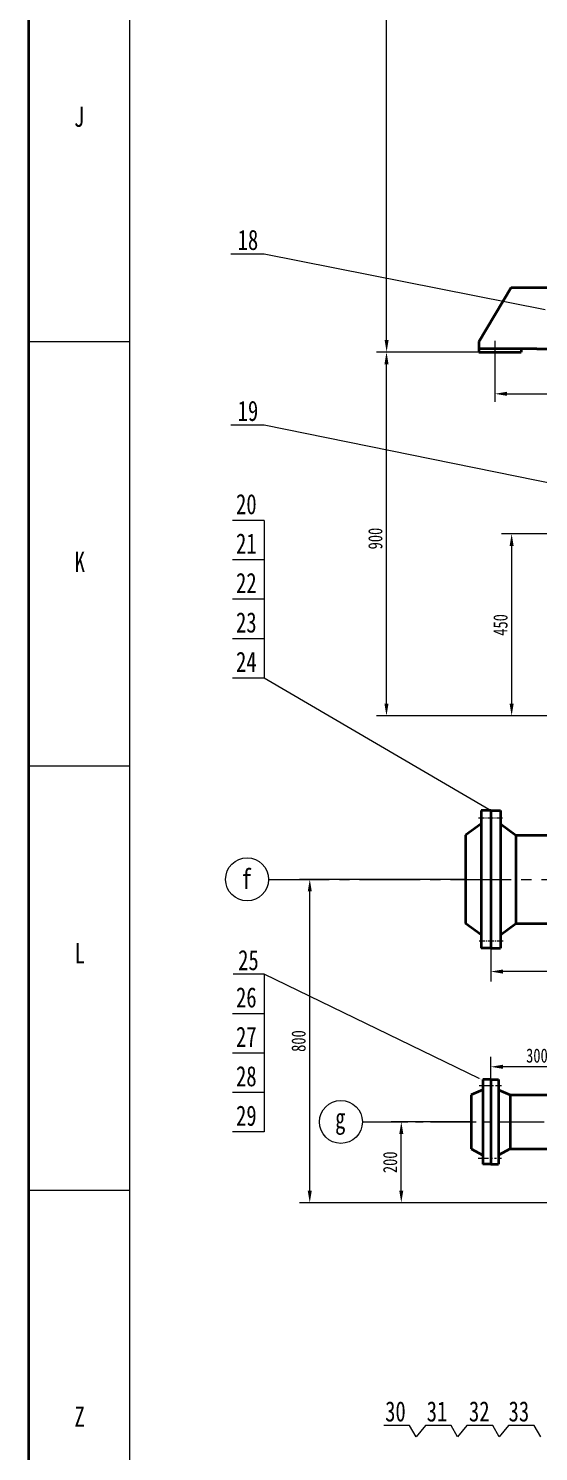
# Model space of a CAD drawing. Header units: millimetres. Extents: x -55641 to 52612, y -23263 to -5715.
# Drawn here: x 49301.5 to 49427.6, y -7039.5 to -6687.4 of the extents above; entities that cross this region are included whole.
import ezdxf

# ---------------------------------------------------------------- set-up
doc = ezdxf.new("R2010")
doc.units = ezdxf.units.MM
doc.header["$MEASUREMENT"] = 0
doc.linetypes.add('CENTER2', pattern=[1.125, 0.75, -0.125, 0.125, -0.125])
doc.linetypes.add('PHANTOMX2', pattern=[5, 2.5, -0.5, 0.5, -0.5, 0.5, -0.5])
for name, color, linetype, lineweight in [('中心线', 3, 'CENTER2', 18), ('双点划线', 3, 'PHANTOMX2', 18), ('图层1', 1, 'Continuous', 20), ('抛面线', 1, 'Continuous', 18), ('标注尺寸线', 1, 'Continuous', 18), ('粗实线', 7, 'Continuous', 35), ('细实线', 1, 'Continuous', 18)]:
    doc.layers.add(name, color=color, linetype=linetype, lineweight=lineweight)
doc.styles.add('模板字体', font='SIMFANG.TTF', dxfattribs={"width": 0.75})

msp = doc.modelspace()

# ---------------------------------------------------------------- linework, layer by layer
at = {"layer": '中心线', "color": 7}
for p, q in [((49416.79, -6764.69), (49416.79, -6768.85)), ((49416.79, -6765.18), (49416.79, -6768.68))]:
    msp.add_line(p, q, dxfattribs=at)
at = {"layer": '中心线', "color": 7, "ltscale": 2}
for p, q in [((49412.74, -6882.76), (49418.87, -6882.76)), ((49412.92, -6913.14), (49418.87, -6913.14))]:
    msp.add_line(p, q, dxfattribs=at)
at = {"layer": '中心线', "color": 7, "ltscale": 20}
msp.add_line((49360.85, -6897.95), (49534.57, -6897.95), dxfattribs=at)
at = {"layer": '中心线', "color": 7, "ltscale": 15}
msp.add_line((49384.04, -6957.95), (49455.05, -6957.95), dxfattribs=at)
at = {"layer": '双点划线', "color": 7}
for p, q in [((49412.95, -6948.98), (49418.44, -6948.98)), ((49412.71, -6966.92), (49418.44, -6966.92))]:
    msp.add_line(p, q, dxfattribs=at)
at = {"layer": '抛面线', "color": 7, "ltscale": 5}
for p, q in [((49390.04, -6764.5), (49390.04, -5970.5)), ((49412.82, -6767.5), (49387.54, -6767.5)), ((49482.42, -6812.5), (49418.46, -6812.5)), ((49420.96, -6815.5), (49420.96, -6854.5)), ((49445.69, -6857.5), (49418.46, -6857.5)), ((49415.79, -6914.95), (49415.79, -6923.26)), ((49442.79, -6920.76), (49418.79, -6920.76)), ((49395.71, -7033.07), (49389.33, -7033.07)), ((49397.33, -7035.89), (49395.71, -7033.07)), ((49399.62, -7033.07), (49397.33, -7035.89)), ((49405.99, -7033.07), (49399.62, -7033.07)), ((49407.61, -7035.89), (49405.99, -7033.07)), ((49409.9, -7033.07), (49407.61, -7035.89)), ((49416.28, -7033.07), (49409.9, -7033.07)), ((49417.9, -7035.89), (49416.28, -7033.07)), ((49420.19, -7033.07), (49417.9, -7035.89)), ((49426.56, -7033.07), (49420.19, -7033.07)), ((49428.18, -7035.89), (49426.56, -7033.07))]:
    msp.add_line(p, q, dxfattribs=at)
at = {"layer": '抛面线', "color": 7, "ltscale": 2}
for p, q in [((49412.82, -6767.5), (49387.51, -6767.5)), ((49416.79, -6767.5), (49416.79, -6779.83)), ((49390.01, -6854.5), (49390.01, -6770.5)), ((49419.79, -6777.83), (49563.79, -6777.83)), ((49444.19, -6857.5), (49387.51, -6857.5)), ((49409.59, -6897.95), (49368.53, -6897.95)), ((49371.03, -6974.95), (49371.03, -6900.95)), ((49415.79, -6947.44), (49415.79, -6941.82)), ((49442.79, -6944.32), (49418.79, -6944.32)), ((49410.97, -6957.95), (49391.17, -6957.95)), ((49393.67, -6974.95), (49393.67, -6960.95)), ((49445.79, -6977.95), (49368.53, -6977.95)), ((49445.79, -6977.95), (49391.17, -6977.95))]:
    msp.add_line(p, q, dxfattribs=at)
at = {"layer": '抛面线', "color": 7, "ltscale": 5}
for points in [[(49415.35, -6880.7), (49359.74, -6848.16)], [(49412.94, -6947.22), (49359.74, -6921.43)]]:
    msp.add_lwpolyline(points, dxfattribs=at)
for points in [[(49389.54, -6764.5), (49390.54, -6764.5), (49390.04, -6767.5)], [(49420.46, -6815.5), (49421.46, -6815.5), (49420.96, -6812.5)], [(49420.46, -6854.5), (49421.46, -6854.5), (49420.96, -6857.5)], [(49415.4, -6880.62), (49415.79, -6880.95), (49415.31, -6880.77)], [(49418.79, -6920.26), (49418.79, -6921.26), (49415.79, -6920.76)], [(49412.97, -6947.15), (49413.39, -6947.44), (49412.9, -6947.3)]]:
    msp.add_solid(points, dxfattribs=at)
at = {"layer": '抛面线', "color": 7, "ltscale": 2}
for points in [[(49389.51, -6770.5), (49390.51, -6770.5), (49390.01, -6767.5)], [(49419.79, -6777.33), (49419.79, -6778.33), (49416.79, -6777.83)], [(49389.51, -6854.5), (49390.51, -6854.5), (49390.01, -6857.5)], [(49370.53, -6900.95), (49371.53, -6900.95), (49371.03, -6897.95)], [(49418.79, -6943.82), (49418.79, -6944.82), (49415.79, -6944.32)], [(49393.17, -6960.95), (49394.17, -6960.95), (49393.67, -6957.95)], [(49370.53, -6974.95), (49371.53, -6974.95), (49371.03, -6977.95)], [(49393.17, -6974.95), (49394.17, -6974.95), (49393.67, -6977.95)]]:
    msp.add_solid(points, dxfattribs=at)
at = {"layer": '标注尺寸线', "color": 7}
for p, q in [((49359.74, -6809.15), (49351.94, -6809.15)), ((49359.74, -6809.15), (49359.74, -6818.9)), ((49359.74, -6818.9), (49351.94, -6818.9)), ((49359.74, -6818.9), (49359.74, -6828.66)), ((49359.74, -6828.66), (49351.94, -6828.66)), ((49359.74, -6828.66), (49359.74, -6838.41)), ((49359.74, -6838.41), (49351.94, -6838.41)), ((49359.74, -6838.41), (49359.74, -6848.16)), ((49359.74, -6848.16), (49351.94, -6848.16)), ((49359.74, -6921.43), (49352.11, -6921.43)), ((49359.74, -6921.43), (49359.74, -6931.18)), ((49359.74, -6931.18), (49351.94, -6931.18)), ((49359.74, -6931.18), (49359.74, -6940.94)), ((49359.74, -6940.94), (49351.94, -6940.94)), ((49359.74, -6940.94), (49359.74, -6950.69)), ((49359.74, -6950.69), (49351.94, -6950.69)), ((49359.74, -6950.69), (49359.74, -6960.44)), ((49359.74, -6960.44), (49351.94, -6960.44))]:
    msp.add_line(p, q, dxfattribs=at)
for points in [[(49429.28, -6757.09), (49359.74, -6743.25), (49351.48, -6743.25)], [(49484.33, -6810.89), (49359.74, -6785.55), (49351.48, -6785.55)]]:
    msp.add_lwpolyline(points, dxfattribs=at)
for centre in [(49355.54, -6897.95), (49378.73, -6957.95)]:
    msp.add_circle(centre, 5.32, dxfattribs=at)
at = {"layer": '粗实线', "color": 7}
for p, q in [((49301.46, -6555.94), (49301.46, -7396.94)), ((49420.82, -6751.5), (49412.82, -6764.98)), ((49420.82, -6751.5), (49445.19, -6751.5)), ((49412.82, -6764.98), (49412.82, -6767.5)), ((49427.19, -6766.7), (49412.82, -6766.7)), ((49423.32, -6766.7), (49423.32, -6767.5)), ((49427.19, -6766.7), (49445.19, -6766.7)), ((49412.82, -6767.5), (49423.32, -6767.5)), ((49415.79, -6880.95), (49413.39, -6880.95)), ((49413.39, -6880.95), (49413.39, -6914.95)), ((49415.79, -6880.95), (49415.79, -6914.95)), ((49415.79, -6880.95), (49418.19, -6880.95)), ((49415.79, -6880.95), (49415.79, -6914.95)), ((49418.19, -6880.95), (49418.19, -6914.95)), ((49413.39, -6884.24), (49409.59, -6887)), ((49418.19, -6884.24), (49421.99, -6887)), ((49409.59, -6887), (49409.59, -6908.9)), ((49421.99, -6887), (49421.99, -6908.9)), ((49421.99, -6887), (49527.09, -6887)), ((49413.39, -6911.66), (49409.59, -6908.9)), ((49418.19, -6911.66), (49421.99, -6908.9)), ((49421.99, -6908.9), (49481.29, -6908.9)), ((49415.79, -6914.95), (49413.39, -6914.95)), ((49415.79, -6914.95), (49418.19, -6914.95)), ((49413.85, -6947.44), (49413.85, -6968.45)), ((49415.79, -6947.44), (49413.85, -6947.44)), ((49415.79, -6947.44), (49415.79, -6968.45)), ((49415.79, -6947.44), (49417.73, -6947.44)), ((49415.79, -6947.44), (49415.79, -6968.45)), ((49417.73, -6947.44), (49417.73, -6968.45)), ((49413.85, -6950.02), (49410.97, -6951.3)), ((49410.97, -6951.3), (49410.97, -6964.6)), ((49417.73, -6950.02), (49420.61, -6951.3)), ((49420.61, -6951.3), (49420.61, -6964.6)), ((49420.61, -6951.3), (49446.79, -6951.3)), ((49410.97, -6964.6), (49413.85, -6966.21)), ((49420.61, -6964.6), (49417.73, -6966.21)), ((49420.61, -6964.6), (49446.79, -6964.6)), ((49415.79, -6968.45), (49413.85, -6968.45)), ((49415.79, -6968.45), (49417.73, -6968.45))]:
    msp.add_line(p, q, dxfattribs=at)
at = {"layer": '细实线', "color": 7}
for p, q in [((49326.46, -6555.94), (49326.46, -7386.94)), ((49326.46, -6764.94), (49301.46, -6764.94)), ((49326.46, -6869.94), (49301.46, -6869.94)), ((49326.46, -6974.94), (49301.46, -6974.94))]:
    msp.add_line(p, q, dxfattribs=at)

# ---------------------------------------------------------------- texts
at = {"layer": '图层1', "color": 7, "style": '模板字体', "width": 0.75}
for s, p in [('18', (49353.19, -6742.24)), ('19', (49353.19, -6784.54)), ('20', (49352.79, -6807.62)), ('21', (49352.79, -6817.37)), ('22', (49352.79, -6827.12)), ('23', (49352.79, -6836.88)), ('24', (49352.79, -6846.63)), ('f', (49354.14, -6900.35)), ('25', (49353.31, -6920.42)), ('26', (49352.79, -6929.65)), ('27', (49352.79, -6939.4)), ('28', (49352.79, -6949.15)), ('29', (49352.79, -6958.91)), ('g', (49377.31, -6959.56)), ('30', (49389.67, -7032.07)), ('31', (49399.95, -7032.07)), ('32', (49410.4, -7032.07)), ('33', (49420.2, -7032.07))]:
    msp.add_text(s, height=5, dxfattribs=at).set_placement(p)
at = {"layer": '抛面线', "color": 7, "ltscale": 2, "char_height": 3.5, "attachment_point": 5, "rotation": 90, "style": '模板字体'}
for s, insert in [('\\A1;900', (49387.26, -6813.64)), ('\\A1;800', (49368.28, -6937.95)), ('\\A1;200', (49390.92, -6967.95))]:
    msp.add_mtext(s, dxfattribs=dict(at, insert=insert))
at = {"layer": '抛面线', "color": 7, "ltscale": 5, "insert": (49418.21, -6835), "char_height": 3.5, "attachment_point": 5, "rotation": 90, "style": '模板字体'}
msp.add_mtext('\\A1;450', dxfattribs=at)
at = {"layer": '抛面线', "color": 7, "ltscale": 2, "insert": (49427.22, -6941.57), "char_height": 3.5, "attachment_point": 5, "style": '模板字体'}
msp.add_mtext('\\A1;300', dxfattribs=at)
at = {"layer": '粗实线', "color": 7, "style": '模板字体', "width": 0.75}
for s, p in [('J', (49312.71, -6711.77)), ('K', (49312.89, -6821.92)), ('L', (49312.89, -6918.73)), ('Z', (49312.85, -7033.37))]:
    msp.add_text(s, height=5, dxfattribs=at).set_placement(p)

doc.saveas('drawing.dxf')
